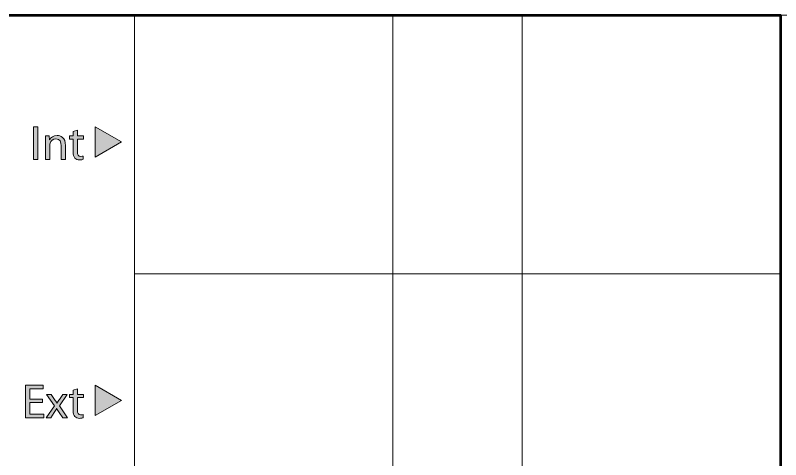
# Model space of a CAD drawing. Header units: inches. Extents: x 0 to 360, y -268 to 0.
# Drawn here: x 219.63 to 267, y -167.51 to -140 of the extents above; entities that cross this region are included whole.
import ezdxf

# ---------------------------------------------------------------- set-up
doc = ezdxf.new("R2010")
doc.units = ezdxf.units.IN
doc.header["$MEASUREMENT"] = 0
doc.linetypes.add('AI-Linetype-7', pattern=[8.519513, 4.259756, -4.259756])
doc.layers.add('Layer 1', color=7, linetype='Continuous')

# ---------------------------------------------------------------- blocks, each defined once
blk = doc.blocks.new('block 19')
at = {"layer": 'Layer 1', "color": 250, "linetype": 'AI-Linetype-7', "lineweight": 9}
blk.add_lwpolyline([(121.377, -140), (340.754, -140)], dxfattribs=at)
blk = doc.blocks.new('block 18')
at = {"layer": 'Layer 1'}
blk.add_blockref('block 19', (0, 0), dxfattribs=at)
blk = doc.blocks.new('block 36')
at = {"layer": 'Layer 1'}
h = blk.add_hatch(color=250, dxfattribs=at)
h.dxf.hatch_style = 2
h.paths.add_polyline_path([(221.025, -146.896), (221.025, -148.917), (220.761, -148.917), (220.761, -146.896)])
h = blk.add_hatch(color=250, dxfattribs=at)
h.dxf.hatch_style = 2
edge = h.paths.add_edge_path()
edge.add_spline(control_points=[(223.472, -147.118), (223.472, -147.118), (223.472, -147.466), (223.472, -147.466), (223.472, -147.466), (223.85, -147.466), (223.85, -147.466), (223.85, -147.466), (223.85, -147.667), (223.85, -147.667), (223.85, -147.667), (223.472, -147.667), (223.472, -147.667), (223.472, -147.667), (223.472, -148.449), (223.472, -148.449), (223.472, -148.629), (223.523, -148.731), (223.67, -148.731), (223.741, -148.731), (223.783, -148.725), (223.823, -148.713), (223.823, -148.713), (223.834, -148.914), (223.834, -148.914), (223.783, -148.932), (223.703, -148.95), (223.601, -148.95), (223.478, -148.95), (223.379, -148.908), (223.316, -148.839), (223.244, -148.758), (223.214, -148.629), (223.214, -148.458), (223.214, -148.458), (223.214, -147.667), (223.214, -147.667), (223.214, -147.667), (222.989, -147.667), (222.989, -147.667), (222.989, -147.667), (222.989, -147.466), (222.989, -147.466), (222.989, -147.466), (223.214, -147.466), (223.214, -147.466), (223.214, -147.466), (223.214, -147.196), (223.214, -147.196), (223.214, -147.196), (223.472, -147.118), (223.472, -147.118)], knot_values=[0, 0, 0, 0, 1, 1, 1, 2, 2, 2, 3, 3, 3, 4, 4, 4, 5, 5, 5, 6, 6, 6, 7, 7, 7, 8, 8, 8, 9, 9, 9, 10, 10, 10, 11, 11, 11, 12, 12, 12, 13, 13, 13, 14, 14, 14, 15, 15, 15, 16, 16, 16, 17, 17, 17, 17], degree=3, periodic=1)
h = blk.add_hatch(color=250, dxfattribs=at)
h.dxf.hatch_style = 2
h.paths.add_polyline_path([(224.576, -148.772), (224.576, -146.895), (226.202, -147.834)])
h = blk.add_hatch(color=250, dxfattribs=at)
h.dxf.hatch_style = 2
edge = h.paths.add_edge_path()
edge.add_spline(control_points=[(221.502, -147.859), (221.502, -147.706), (221.499, -147.586), (221.49, -147.466), (221.49, -147.466), (221.724, -147.466), (221.724, -147.466), (221.724, -147.466), (221.739, -147.706), (221.739, -147.706), (221.739, -147.706), (221.745, -147.706), (221.745, -147.706), (221.817, -147.571), (221.984, -147.436), (222.225, -147.436), (222.425, -147.436), (222.737, -147.556), (222.737, -148.053), (222.737, -148.053), (222.737, -148.917), (222.737, -148.917), (222.737, -148.917), (222.474, -148.917), (222.474, -148.917), (222.474, -148.917), (222.474, -148.081), (222.474, -148.081), (222.474, -147.847), (222.387, -147.652), (222.137, -147.652), (221.966, -147.652), (221.831, -147.775), (221.784, -147.922), (221.771, -147.955), (221.766, -148), (221.766, -148.045), (221.766, -148.045), (221.766, -148.917), (221.766, -148.917), (221.766, -148.917), (221.502, -148.917), (221.502, -148.917), (221.502, -148.917), (221.502, -147.859), (221.502, -147.859)], knot_values=[0, 0, 0, 0, 1, 1, 1, 2, 2, 2, 3, 3, 3, 4, 4, 4, 5, 5, 5, 6, 6, 6, 7, 7, 7, 8, 8, 8, 9, 9, 9, 10, 10, 10, 11, 11, 11, 12, 12, 12, 13, 13, 13, 14, 14, 14, 15, 15, 15, 15], degree=3, periodic=1)
at = {"layer": 'Layer 1', "lineweight": 0}
for points in [[(221.025, -146.896), (221.025, -148.917), (220.761, -148.917), (220.761, -146.896), (221.025, -146.896)], [(224.576, -148.772), (224.576, -146.895), (226.202, -147.834), (224.576, -148.772)]]:
    blk.add_lwpolyline(points, dxfattribs=at)
for points, knots in [([(223.472, -147.118), (223.472, -147.118), (223.472, -147.466), (223.472, -147.466), (223.472, -147.466), (223.85, -147.466), (223.85, -147.466), (223.85, -147.466), (223.85, -147.667), (223.85, -147.667), (223.85, -147.667), (223.472, -147.667), (223.472, -147.667), (223.472, -147.667), (223.472, -148.449), (223.472, -148.449), (223.472, -148.629), (223.523, -148.731), (223.67, -148.731), (223.741, -148.731), (223.783, -148.725), (223.823, -148.713), (223.823, -148.713), (223.834, -148.914), (223.834, -148.914), (223.783, -148.932), (223.703, -148.95), (223.601, -148.95), (223.478, -148.95), (223.379, -148.908), (223.316, -148.839), (223.244, -148.758), (223.214, -148.629), (223.214, -148.458), (223.214, -148.458), (223.214, -147.667), (223.214, -147.667), (223.214, -147.667), (222.989, -147.667), (222.989, -147.667), (222.989, -147.667), (222.989, -147.466), (222.989, -147.466), (222.989, -147.466), (223.214, -147.466), (223.214, -147.466), (223.214, -147.466), (223.214, -147.196), (223.214, -147.196), (223.214, -147.196), (223.472, -147.118), (223.472, -147.118)], [0, 0, 0, 0, 1, 1, 1, 2, 2, 2, 3, 3, 3, 4, 4, 4, 5, 5, 5, 6, 6, 6, 7, 7, 7, 8, 8, 8, 9, 9, 9, 10, 10, 10, 11, 11, 11, 12, 12, 12, 13, 13, 13, 14, 14, 14, 15, 15, 15, 16, 16, 16, 17, 17, 17, 17]), ([(221.502, -147.859), (221.502, -147.706), (221.499, -147.586), (221.49, -147.466), (221.49, -147.466), (221.724, -147.466), (221.724, -147.466), (221.724, -147.466), (221.739, -147.706), (221.739, -147.706), (221.739, -147.706), (221.745, -147.706), (221.745, -147.706), (221.817, -147.571), (221.984, -147.436), (222.225, -147.436), (222.425, -147.436), (222.737, -147.556), (222.737, -148.053), (222.737, -148.053), (222.737, -148.917), (222.737, -148.917), (222.737, -148.917), (222.474, -148.917), (222.474, -148.917), (222.474, -148.917), (222.474, -148.081), (222.474, -148.081), (222.474, -147.847), (222.387, -147.652), (222.137, -147.652), (221.966, -147.652), (221.831, -147.775), (221.784, -147.922), (221.771, -147.955), (221.766, -148), (221.766, -148.045), (221.766, -148.045), (221.766, -148.917), (221.766, -148.917), (221.766, -148.917), (221.502, -148.917), (221.502, -148.917), (221.502, -148.917), (221.502, -147.859), (221.502, -147.859)], [0, 0, 0, 0, 1, 1, 1, 2, 2, 2, 3, 3, 3, 4, 4, 4, 5, 5, 5, 6, 6, 6, 7, 7, 7, 8, 8, 8, 9, 9, 9, 10, 10, 10, 11, 11, 11, 12, 12, 12, 13, 13, 13, 14, 14, 14, 15, 15, 15, 15])]:
    blk.add_open_spline(points, degree=3, knots=knots, dxfattribs=at)
blk = doc.blocks.new('block 41')
at = {"layer": 'Layer 1'}
h = blk.add_hatch(color=250, dxfattribs=at)
h.dxf.hatch_style = 2
h.paths.add_polyline_path([(221.304, -163.97), (220.522, -163.97), (220.522, -164.698), (221.397, -164.698), (221.397, -164.917), (220.258, -164.917), (220.258, -162.896), (221.353, -162.896), (221.353, -163.115), (220.522, -163.115), (220.522, -163.754), (221.304, -163.754)])
h = blk.add_hatch(color=250, dxfattribs=at)
h.dxf.hatch_style = 2
h.paths.add_polyline_path([(224.576, -164.772), (224.576, -162.895), (226.202, -163.834)])
h = blk.add_hatch(color=250, dxfattribs=at)
h.dxf.hatch_style = 2
edge = h.paths.add_edge_path()
edge.add_spline(control_points=[(223.473, -163.118), (223.473, -163.118), (223.473, -163.466), (223.473, -163.466), (223.473, -163.466), (223.85, -163.466), (223.85, -163.466), (223.85, -163.466), (223.85, -163.667), (223.85, -163.667), (223.85, -163.667), (223.473, -163.667), (223.473, -163.667), (223.473, -163.667), (223.473, -164.449), (223.473, -164.449), (223.473, -164.629), (223.524, -164.731), (223.67, -164.731), (223.742, -164.731), (223.784, -164.725), (223.823, -164.713), (223.823, -164.713), (223.835, -164.914), (223.835, -164.914), (223.784, -164.932), (223.703, -164.95), (223.602, -164.95), (223.478, -164.95), (223.38, -164.908), (223.316, -164.839), (223.245, -164.758), (223.214, -164.629), (223.214, -164.458), (223.214, -164.458), (223.214, -163.667), (223.214, -163.667), (223.214, -163.667), (222.99, -163.667), (222.99, -163.667), (222.99, -163.667), (222.99, -163.466), (222.99, -163.466), (222.99, -163.466), (223.214, -163.466), (223.214, -163.466), (223.214, -163.466), (223.214, -163.196), (223.214, -163.196), (223.214, -163.196), (223.473, -163.118), (223.473, -163.118)], knot_values=[0, 0, 0, 0, 1, 1, 1, 2, 2, 2, 3, 3, 3, 4, 4, 4, 5, 5, 5, 6, 6, 6, 7, 7, 7, 8, 8, 8, 9, 9, 9, 10, 10, 10, 11, 11, 11, 12, 12, 12, 13, 13, 13, 14, 14, 14, 15, 15, 15, 16, 16, 16, 17, 17, 17, 17], degree=3, periodic=1)
h = blk.add_hatch(color=250, dxfattribs=at)
h.dxf.hatch_style = 2
edge = h.paths.add_edge_path()
edge.add_spline(control_points=[(221.85, -163.466), (221.85, -163.466), (222.057, -163.778), (222.057, -163.778), (222.114, -163.859), (222.159, -163.931), (222.207, -164.012), (222.207, -164.012), (222.213, -164.012), (222.213, -164.012), (222.261, -163.928), (222.309, -163.853), (222.36, -163.775), (222.36, -163.775), (222.561, -163.466), (222.561, -163.466), (222.561, -163.466), (222.848, -163.466), (222.848, -163.466), (222.848, -163.466), (222.354, -164.167), (222.354, -164.167), (222.354, -164.167), (222.861, -164.917), (222.861, -164.917), (222.861, -164.917), (222.564, -164.917), (222.564, -164.917), (222.564, -164.917), (222.348, -164.59), (222.348, -164.59), (222.291, -164.506), (222.243, -164.425), (222.192, -164.338), (222.192, -164.338), (222.186, -164.338), (222.186, -164.338), (222.138, -164.425), (222.09, -164.503), (222.033, -164.59), (222.033, -164.59), (221.823, -164.917), (221.823, -164.917), (221.823, -164.917), (221.532, -164.917), (221.532, -164.917), (221.532, -164.917), (222.048, -164.177), (222.048, -164.177), (222.048, -164.177), (221.557, -163.466), (221.557, -163.466), (221.557, -163.466), (221.85, -163.466), (221.85, -163.466)], knot_values=[0, 0, 0, 0, 1, 1, 1, 2, 2, 2, 3, 3, 3, 4, 4, 4, 5, 5, 5, 6, 6, 6, 7, 7, 7, 8, 8, 8, 9, 9, 9, 10, 10, 10, 11, 11, 11, 12, 12, 12, 13, 13, 13, 14, 14, 14, 15, 15, 15, 16, 16, 16, 17, 17, 17, 18, 18, 18, 18], degree=3, periodic=1)
at = {"layer": 'Layer 1', "lineweight": 0}
for points in [[(221.304, -163.97), (220.522, -163.97), (220.522, -164.698), (221.397, -164.698), (221.397, -164.917), (220.258, -164.917), (220.258, -162.896), (221.353, -162.896), (221.353, -163.115), (220.522, -163.115), (220.522, -163.754), (221.304, -163.754), (221.304, -163.97)], [(224.576, -164.772), (224.576, -162.895), (226.202, -163.834), (224.576, -164.772)]]:
    blk.add_lwpolyline(points, dxfattribs=at)
for points, knots in [([(223.473, -163.118), (223.473, -163.118), (223.473, -163.466), (223.473, -163.466), (223.473, -163.466), (223.85, -163.466), (223.85, -163.466), (223.85, -163.466), (223.85, -163.667), (223.85, -163.667), (223.85, -163.667), (223.473, -163.667), (223.473, -163.667), (223.473, -163.667), (223.473, -164.449), (223.473, -164.449), (223.473, -164.629), (223.524, -164.731), (223.67, -164.731), (223.742, -164.731), (223.784, -164.725), (223.823, -164.713), (223.823, -164.713), (223.835, -164.914), (223.835, -164.914), (223.784, -164.932), (223.703, -164.95), (223.602, -164.95), (223.478, -164.95), (223.38, -164.908), (223.316, -164.839), (223.245, -164.758), (223.214, -164.629), (223.214, -164.458), (223.214, -164.458), (223.214, -163.667), (223.214, -163.667), (223.214, -163.667), (222.99, -163.667), (222.99, -163.667), (222.99, -163.667), (222.99, -163.466), (222.99, -163.466), (222.99, -163.466), (223.214, -163.466), (223.214, -163.466), (223.214, -163.466), (223.214, -163.196), (223.214, -163.196), (223.214, -163.196), (223.473, -163.118), (223.473, -163.118)], [0, 0, 0, 0, 1, 1, 1, 2, 2, 2, 3, 3, 3, 4, 4, 4, 5, 5, 5, 6, 6, 6, 7, 7, 7, 8, 8, 8, 9, 9, 9, 10, 10, 10, 11, 11, 11, 12, 12, 12, 13, 13, 13, 14, 14, 14, 15, 15, 15, 16, 16, 16, 17, 17, 17, 17]), ([(221.85, -163.466), (221.85, -163.466), (222.057, -163.778), (222.057, -163.778), (222.114, -163.859), (222.159, -163.931), (222.207, -164.012), (222.207, -164.012), (222.213, -164.012), (222.213, -164.012), (222.261, -163.928), (222.309, -163.853), (222.36, -163.775), (222.36, -163.775), (222.561, -163.466), (222.561, -163.466), (222.561, -163.466), (222.848, -163.466), (222.848, -163.466), (222.848, -163.466), (222.354, -164.167), (222.354, -164.167), (222.354, -164.167), (222.861, -164.917), (222.861, -164.917), (222.861, -164.917), (222.564, -164.917), (222.564, -164.917), (222.564, -164.917), (222.348, -164.59), (222.348, -164.59), (222.291, -164.506), (222.243, -164.425), (222.192, -164.338), (222.192, -164.338), (222.186, -164.338), (222.186, -164.338), (222.138, -164.425), (222.09, -164.503), (222.033, -164.59), (222.033, -164.59), (221.823, -164.917), (221.823, -164.917), (221.823, -164.917), (221.532, -164.917), (221.532, -164.917), (221.532, -164.917), (222.048, -164.177), (222.048, -164.177), (222.048, -164.177), (221.557, -163.466), (221.557, -163.466), (221.557, -163.466), (221.85, -163.466), (221.85, -163.466)], [0, 0, 0, 0, 1, 1, 1, 2, 2, 2, 3, 3, 3, 4, 4, 4, 5, 5, 5, 6, 6, 6, 7, 7, 7, 8, 8, 8, 9, 9, 9, 10, 10, 10, 11, 11, 11, 12, 12, 12, 13, 13, 13, 14, 14, 14, 15, 15, 15, 16, 16, 16, 17, 17, 17, 18, 18, 18, 18])]:
    blk.add_open_spline(points, degree=3, knots=knots, dxfattribs=at)
blk = doc.blocks.new('block 20')
at = {"layer": 'Layer 1', "color": 250, "lineweight": 53}
blk.add_lwpolyline([(267, -196), (218.966, -196), (218.966, -140), (267, -140), (267, -196)], dxfattribs=at)
at = {"layer": 'Layer 1', "color": 250, "lineweight": 18}
for points in [[(243, -156), (227.007, -156), (227.007, -140), (243, -140), (243, -156)], [(251, -156), (243, -156), (243, -140), (251, -140), (251, -156)], [(267, -156), (250.992, -156), (250.992, -140), (267, -140), (267, -156)], [(243, -156), (227, -156), (227, -172), (243, -172), (243, -156)], [(251, -156), (243, -156), (243, -172), (251, -172), (251, -156)], [(251, -156), (267, -156), (267, -172), (251, -172), (251, -156)]]:
    blk.add_lwpolyline(points, dxfattribs=at)
at = {"layer": 'Layer 1'}
for name in ['block 36', 'block 41']:
    blk.add_blockref(name, (0, 0), dxfattribs=at)
blk = doc.blocks.new('block 17')
at = {"layer": 'Layer 1'}
for name in ['block 18', 'block 20']:
    blk.add_blockref(name, (0, 0), dxfattribs=at)

msp = doc.modelspace()

# ---------------------------------------------------------------- block references
at = {"layer": 'Layer 1'}
msp.add_blockref('block 17', (0, 0), dxfattribs=at)

doc.saveas('drawing.dxf')
